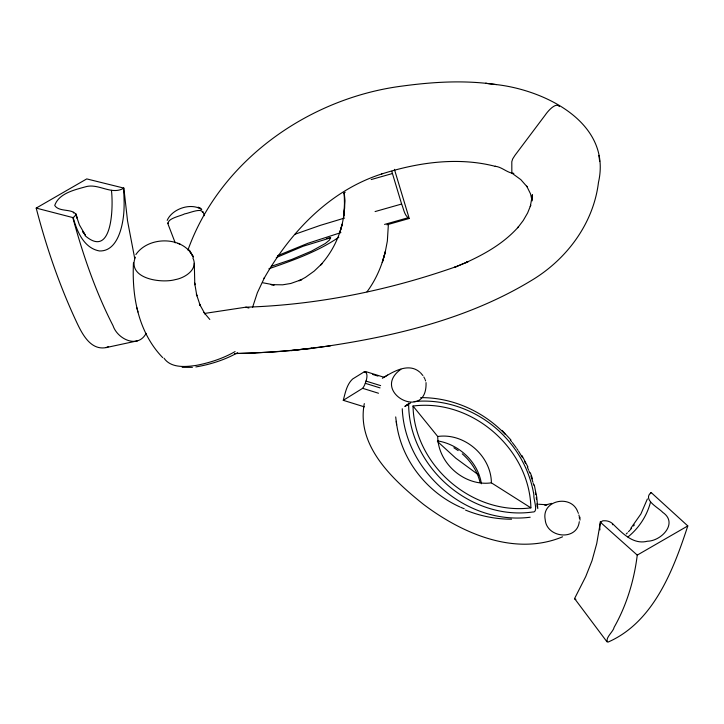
<?xml version="1.0" encoding="UTF-8"?>
<svg xmlns="http://www.w3.org/2000/svg" width="724" height="724" viewBox="0 0 724 724"><rect width="100%" height="100%" fill="white"/><g stroke="black" fill="none" stroke-linecap="round" stroke-linejoin="round"><path stroke-width="1.09" d="M388.399 224.015L387.349 241.056L385.231 252.115C381.711 266.332 375.738 280.025 367.005 291.817M532.167 200.865L532.402 194.693L530.312 206.566L530.737 205.236L527.615 212.974L523.253 220.494L517.741 227.743L518.547 226.73C504.293 242.947 485.189 253.889 465.722 262.685L467.903 261.771L454.6 267.31L467.903 261.771M135.379 257.165C126.745 278.731 161.316 283.591 175.253 279.618C184.846 277.989 198.593 269.301 192.874 257.997M194.303 263.328L194.801 284.785L194.647 282.966L196.856 295.854L196.376 294.053L200.258 305.682L199.435 303.917L205.1 314.18M133.451 262.884C132.718 279.346 133.687 296.035 137.958 312.008M599.915 529.914C599.499 525.579 599.553 519.732 605.237 520.773C607.653 520.864 610.061 521.678 611.979 523.162C621.536 532.149 632.595 545.109 647.455 541.217C661.365 541.045 678.542 523.081 662.722 512.348C658.686 507.814 642.043 499.632 651.175 492.555L687.8 525.923C673.401 569.879 653.609 622.233 607.961 642.134C604.169 638.64 613.59 631.473 614.097 627.373C626.658 605.192 634.143 580.349 637.256 555.109L687.8 525.923M276.278 257.563L303.094 246.26L330.651 237.825L329.393 240.142L325.311 243.499L311.546 251.11L291.953 259.373L271.301 266.332M612.459 524.764L612.567 523.651M600.458 521.841L596.739 543.525L591.997 560.738L585.707 576.63L574.566 598.567L607.038 641.898M579.291 521.669C577.1 541.253 546.62 538.068 545.199 519.633C541.217 500.148 571.308 494.021 577.716 511.723M167.181 220.386C172.167 208.747 191.009 202.313 201.788 209.607M364.299 403.594C356.09 446.102 393.376 480.293 423.459 504.338C461.921 533.407 514.891 556.656 562.575 536.81M343.276 400.318L362.652 388.317C365.502 384.851 369.873 372.326 364.226 371.819L352.706 378.951C346.76 384.335 345.267 392.942 343.276 400.318L364.398 406.87M340.009 231.816L342.181 224.178C338.488 239.345 331.04 253.563 320.533 265.12L322.135 263.5L314.171 271.12L305.374 277.419L299.103 280.767L301.754 279.564L290.858 283.455L282.632 284.822L271.138 284.65L274.251 284.93L262.785 282.758M252.576 307.311L257.364 292.731L264.559 277.473L264.088 278.387C290.451 231.997 329.9 190.475 381.892 173.905L381.648 173.995C418.101 162.393 458.183 156.601 495.732 166.475L495.153 166.294C501.85 166.819 507.479 173.172 513.859 173.353M339.818 232.431C343.981 219.725 345.61 206.186 344.28 192.856L344.733 200.82L343.71 216.376L344.561 208.485L344.226 192.693M650.867 492.736L650.577 493.668M650.523 502.103C646.966 515.832 638.966 528.086 627.925 536.973M647.392 498.936L640.894 513.968L630.875 528.212M187.932 250.061C220.241 159.868 309.899 97.478 403.449 85.912L403.512 85.903C430.735 82.265 458.364 80.445 485.768 83.296L486.22 83.341M146.13 333.357C137.75 349.022 117.496 339.076 113.062 325.755C95.468 291.446 82.907 254.73 72.816 217.571L36.2 208.087C46.264 246.884 59.278 284.994 76.228 321.329C81.731 333.094 90.165 350.633 106.084 347.601L137.587 340.814M135.904 254.549C148.52 235.934 183.444 235.915 193.362 257.12L189.407 250.64L193.263 256.739M202.566 212.548C202.05 207.29 188.195 213.535 184.683 213.861C180.801 216.023 167.262 218.377 168.258 223.589M633.509 525.995L634.351 524.945M631.6 528.303L630.604 529.434M406.598 405.657L407.929 404.146L404.834 406.463L410.698 402.888M630.097 529.995L628.495 531.706M626.26 533.941L627.391 532.828M344 193.154L345.212 192.195M338.796 237.255C317.574 251.744 293.003 260.378 268.894 268.767M382.363 378.29C392.797 371.874 408.58 362.091 419.956 372.299M383.829 377.385L387.621 375.086M235.101 351.574C223.173 358.434 209.879 362.742 196.412 365.358C185.724 366.932 171.018 368.362 164.022 358.208M72.816 217.571C76.373 216.847 75.839 209.562 76.816 218.042C76.554 206.856 59.612 213.408 54.725 205.444C58.897 193.408 74.201 189.96 85.36 186.855C98.383 182.792 111.496 195.67 123.858 188.104L127.533 220.856L134.646 258.07M36.2 208.087L86.744 178.909L123.858 188.104M237.707 352.678C224.784 359.909 210.403 364.471 195.833 366.932M400.879 369.312C369.358 391.811 427.404 422.861 426.038 382.598M108.627 346.524L106.084 347.601M277.491 255.726L307.89 243.291L340.913 232.612M330.651 237.825L326.823 238.386M295.111 234.196L320.18 225.399L344.642 218.033M456.518 266.513C388.897 290.351 317.583 304.958 245.825 307.184L204.765 313.411M371.213 179.552L392.444 173.534L401.621 204.032C403.73 208.847 404.273 215.68 409.223 218.476L394.417 169.335M375.086 211.562L401.621 204.032M384.553 224.422L407.902 217.806M386.933 224.802L409.223 218.476M551.634 503.379L546.023 504.845L547.588 504.501L544.593 504.918L546.131 504.728L538.511 504.239M330.452 345.837L291.473 350.57L311.727 348.38L310.677 348.516C387.078 338.189 464.917 320.886 531.488 280.45C566.593 259.464 593.481 223.607 598.467 182.43C612.061 122.999 545.226 90.129 496.393 84.59L485.768 83.296L496.393 84.59M413.015 406.037L437.721 436.482C464.437 432.644 491.18 455.921 491.388 482.836L530.891 507.859C529.606 448.717 471.831 398.417 413.015 406.037C414.3 465.179 472.075 515.479 530.891 507.859M491.388 482.836C464.672 486.673 437.939 463.396 437.721 436.482M235.59 353.574L273.826 352.045L311.727 348.38M530.176 517.226C467.061 525.371 404.906 472.111 402.263 408.734M414.119 401.567C445.776 398.435 478.102 410.671 500.827 432.699C512.583 444.047 521.95 457.894 527.905 473.125C530.638 480.166 532.665 487.487 533.896 494.945C533.108 498.709 539.063 512.854 532.547 512.031C469.976 520.755 408.264 466.22 408.635 403.168M292.84 350.461L252.739 353.14M192.403 367.349L182.177 367.358M575.888 599.3L574.738 599.001M234.422 353.547L254.73 353.095M245.825 307.184L248.911 308.035M420.644 397.648C452.364 397.349 483.587 411.404 505.261 434.391M511.569 519.199C495.813 519.208 480.075 516.067 465.505 510.067M437.73 440.925C459.125 444.4 478.13 462.075 481.397 483.768M365.403 371.484L383.883 377.222M364.226 371.819L366.335 372.48M372.679 374.444L377.955 376.082M365.837 381.032L380.625 385.621M365.258 383.304L380.037 387.892M362.652 388.317L378.489 393.241M180.195 244.232L177.887 243.318M464.274 508.8L460.763 507.307M459.894 506.927C426.056 491.677 400.345 458.491 396.299 421.332M453.858 447.758L458.174 450.609M478.537 474.899L455.749 458.156L437.368 441.368M637.256 555.109L600.142 522.022M85.179 235.743C112.645 259.409 113.36 205.77 111.433 190.331M462.238 453.83C470.763 461.279 477.442 471.125 480.012 482.238M420.599 372.887L422.888 375.53M502.103 430.454L510.891 439.893M162.71 357.62C149.479 344.018 141.017 326.28 136.945 307.863M209.806 319.456L203.906 312.433M510.284 440.02L511.642 441.694M512.321 442.527L516.194 447.694M84.934 234.612L82.581 231.399L85.523 235.472L79.359 224.793L75.658 213.87M516.8 448.581L518.013 450.355M518.601 451.251L522.511 457.659M423.839 376.987L424.264 377.747M522.022 455.631L527.923 466.971M524.565 461.414L525.524 463.324M424.653 378.525L425.006 379.322M527.362 467.17L528.638 470.102M175.217 242.857L167.579 222.938M529.036 471.089L529.823 473.062M578.069 512.511L578.386 513.316M202.937 211.562L204.53 215.716M530.375 472.844L532.502 478.826M425.323 380.127L425.603 380.942M530.927 476.048L532.882 482.094M73.522 212.992L73.332 212.331M392.444 173.534L391.802 171.289M533.163 483.107L533.733 485.143M73.133 217.39C76.807 231.074 83.758 248.07 99.414 250.957C114.401 251.536 120.392 234.178 122.6 221.915C124.727 210.829 124.22 199.489 123.542 188.285M578.901 514.963L579.091 515.796M534.276 484.899L536.774 497.225L537.796 508.61M559.426 106.591C556.005 101.677 547.597 111.478 545.444 114.763L514.936 155.379L512.673 158.936L511.805 161.714L511.841 173.081L520.8 179.615L527.117 186.801L526.71 186.131L530.529 193.851L531.887 199.824M535.353 492.329L535.742 494.392M579.254 516.628L579.435 518.321M599.68 161.47L598.884 155.434M536.24 497.497L536.511 499.569M396.589 424.771L395.711 416.915M536.964 503.723L537.181 506.836M579.933 517.153L579.987 520.122M385.412 251.472L382.317 262.323L385.412 251.472M200.195 208.277L198.068 207.218L201.028 208.765L200.195 208.277M189.788 251.074L188.367 249.581L189.788 251.074"/></g></svg>
